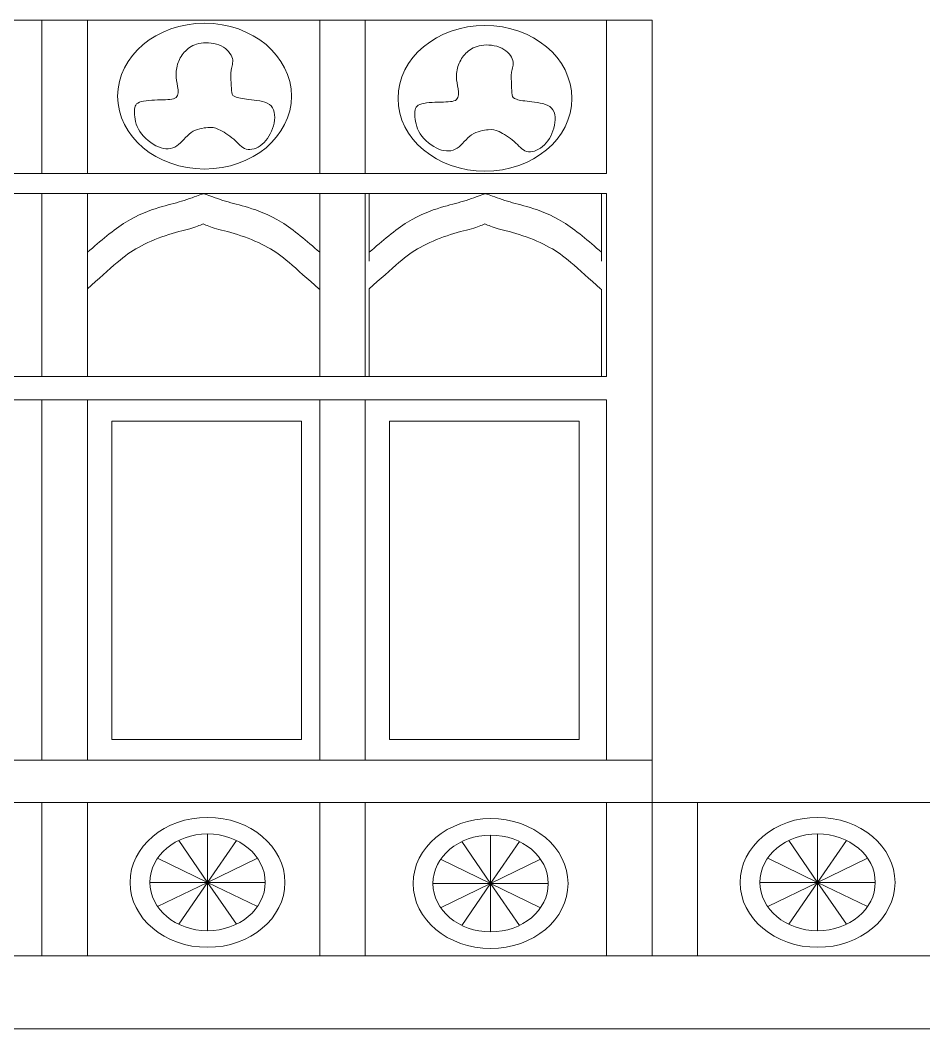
# Model space of a CAD drawing. Header units: centimetres. Extents: x -61 to 61, y -26 to 26.
# Drawn here: x -22.077 to -17.611, y 9.396 to 14.349 of the extents above; entities that cross this region are included whole.
import ezdxf

# ---------------------------------------------------------------- set-up
doc = ezdxf.new("R2010")
doc.units = ezdxf.units.CM
doc.header["$MEASUREMENT"] = 0
doc.layers.add('layer 1', color=7, linetype='Continuous')

msp = doc.modelspace()

# ---------------------------------------------------------------- linework, layer by layer
at = {"layer": 'layer 1', "color": 177, "lineweight": 9}
for points in [[(-23.55846, 14.34871), (-23.55846, 14.34871), (-21.97068, 14.34835), (-21.97068, 14.34835)], [(-21.97068, 14.34835), (-21.97068, 14.34835), (-21.74691, 14.34871), (-21.74691, 14.34871)], [(-21.97068, 14.34835), (-21.97068, 14.34835), (-21.97068, 13.59609), (-21.97068, 13.59609)], [(-21.74691, 14.34871), (-21.74691, 14.34871), (-21.74691, 13.59609), (-21.74691, 13.59609)], [(-20.60668, 14.34871), (-20.60668, 14.34871), (-21.74691, 14.34871), (-21.74691, 14.34871)], [(-20.60668, 14.34871), (-20.60668, 14.34871), (-20.60668, 13.59609), (-20.60668, 13.59609)], [(-20.60668, 14.34871), (-20.60668, 14.34871), (-20.38291, 14.34871), (-20.38291, 14.34871)], [(-20.38291, 14.34871), (-20.38291, 14.34871), (-20.38291, 13.59609), (-20.38291, 13.59609)], [(-19.19899, 14.34871), (-19.19899, 14.34871), (-20.38291, 14.34871), (-20.38291, 14.34871)], [(-19.19899, 14.34871), (-19.19899, 14.34871), (-19.19899, 13.59609), (-19.19899, 13.59609)], [(-19.19899, 14.34871), (-19.19899, 14.34871), (-18.97522, 14.34871), (-18.97522, 14.34871)], [(-18.97522, 14.34871), (-18.97522, 14.34871), (-18.97522, 13.59609), (-18.97522, 13.59609)], [(-31.13716, 13.59609), (-31.13716, 13.59609), (-19.19899, 13.59609), (-19.19899, 13.59609)], [(-18.97522, 13.59609), (-18.97522, 13.59609), (-18.97522, 13.4971), (-18.97522, 13.4971)], [(-31.13716, 13.4971), (-31.13716, 13.4971), (-19.19899, 13.4971), (-19.19899, 13.4971)], [(-21.97068, 13.4971), (-21.97068, 13.4971), (-21.97068, 12.59863), (-21.97068, 12.59863)], [(-21.74691, 13.4971), (-21.74691, 13.4971), (-21.74691, 12.59863), (-21.74691, 12.59863)], [(-20.60668, 13.4971), (-20.60668, 13.4971), (-20.60668, 12.59863), (-20.60668, 12.59863)], [(-20.38291, 13.4971), (-20.38291, 13.4971), (-20.38291, 12.59863), (-20.38291, 12.59863)], [(-19.19899, 13.4971), (-19.19899, 13.4971), (-19.19899, 12.59863), (-19.19899, 12.59863)], [(-18.97522, 13.4971), (-18.97522, 13.4971), (-18.97522, 12.59863), (-18.97522, 12.59863)], [(-31.13716, 12.59863), (-31.13716, 12.59863), (-19.19899, 12.59863), (-19.19899, 12.59863)], [(-18.97522, 12.59863), (-18.97522, 12.59863), (-18.97522, 12.4852), (-18.97522, 12.4852)], [(-31.13716, 12.4852), (-31.13716, 12.4852), (-19.19899, 12.4852), (-19.19899, 12.4852)], [(-21.97068, 12.4852), (-21.97068, 12.4852), (-21.97068, 10.71574), (-21.97068, 10.71574)], [(-21.74691, 12.4852), (-21.74691, 12.4852), (-21.74691, 10.71574), (-21.74691, 10.71574)], [(-20.60668, 12.4852), (-20.60668, 12.4852), (-20.60668, 10.71574), (-20.60668, 10.71574)], [(-20.38291, 12.4852), (-20.38291, 12.4852), (-20.38291, 10.71574), (-20.38291, 10.71574)], [(-19.19899, 12.4852), (-19.19899, 12.4852), (-19.19899, 10.71574), (-19.19899, 10.71574)], [(-18.97522, 12.4852), (-18.97522, 12.4852), (-18.97522, 10.71574), (-18.97522, 10.71574)], [(-31.13716, 10.71574), (-31.13716, 10.71574), (-18.97522, 10.71574), (-18.97522, 10.71574)], [(-18.97522, 10.71574), (-18.97522, 10.71574), (-18.97522, 10.50676), (-18.97522, 10.50676)], [(-31.13716, 10.50676), (-31.13716, 10.50676), (-17.61122, 10.50676), (-17.61122, 10.50676)], [(-21.97068, 10.50676), (-21.97068, 10.50676), (-21.97068, 9.75483), (-21.97068, 9.75483)], [(-21.74691, 10.50676), (-21.74691, 10.50676), (-21.74691, 9.75483), (-21.74691, 9.75483)], [(-20.60668, 10.50676), (-20.60668, 10.50676), (-20.60668, 9.75483), (-20.60668, 9.75483)], [(-20.38291, 10.50676), (-20.38291, 10.50676), (-20.38291, 9.75483), (-20.38291, 9.75483)], [(-19.19899, 10.50676), (-19.19899, 10.50676), (-19.19899, 9.75483), (-19.19899, 9.75483)], [(-18.97522, 10.50676), (-18.97522, 10.50676), (-18.97522, 9.75483), (-18.97522, 9.75483)], [(-18.75145, 10.50676), (-18.75145, 10.50676), (-18.75145, 9.75483), (-18.75145, 9.75483)], [(-21.15761, 10.11493), (-21.15761, 10.11493), (-21.15761, 10.35246), (-21.15761, 10.35246)], [(-18.16215, 10.11493), (-18.16215, 10.11493), (-18.16215, 10.35246), (-18.16215, 10.35246)], [(-21.15761, 10.11493), (-21.15761, 10.11493), (-21.29919, 10.32064), (-21.29919, 10.32064)], [(-21.15761, 10.11493), (-21.15761, 10.11493), (-21.01603, 10.32064), (-21.01603, 10.32064)], [(-19.76774, 10.10943), (-19.76774, 10.10943), (-19.90933, 10.31514), (-19.90933, 10.31514)], [(-19.76774, 10.10943), (-19.76774, 10.10943), (-19.76774, 10.34696), (-19.76774, 10.34696)], [(-19.76774, 10.10943), (-19.76774, 10.10943), (-19.62616, 10.31514), (-19.62616, 10.31514)], [(-18.16215, 10.11493), (-18.16215, 10.11493), (-18.30373, 10.32064), (-18.30373, 10.32064)], [(-18.16215, 10.11493), (-18.16215, 10.11493), (-18.02057, 10.32064), (-18.02057, 10.32064)], [(-21.15761, 10.11493), (-21.15761, 10.11493), (-21.40283, 10.2337), (-21.40283, 10.2337)], [(-21.15761, 10.11493), (-21.15761, 10.11493), (-20.91238, 10.2337), (-20.91238, 10.2337)], [(-19.76774, 10.10943), (-19.76774, 10.10943), (-20.01297, 10.22819), (-20.01297, 10.22819)], [(-19.76774, 10.10943), (-19.76774, 10.10943), (-19.52252, 10.22819), (-19.52252, 10.22819)], [(-18.16215, 10.11493), (-18.16215, 10.11493), (-18.40737, 10.2337), (-18.40737, 10.2337)], [(-18.16215, 10.11493), (-18.16215, 10.11493), (-17.91692, 10.2337), (-17.91692, 10.2337)], [(-21.15761, 10.11493), (-21.15761, 10.11493), (-21.44077, 10.11493), (-21.44077, 10.11493)], [(-21.15761, 10.11493), (-21.15761, 10.11493), (-21.40283, 9.99617), (-21.40283, 9.99617)], [(-21.15761, 10.11493), (-21.15761, 10.11493), (-21.29919, 9.90922), (-21.29919, 9.90922)], [(-21.15761, 10.11493), (-21.15761, 10.11493), (-21.15761, 9.8774), (-21.15761, 9.8774)], [(-21.15761, 10.11493), (-21.15761, 10.11493), (-21.01603, 9.90922), (-21.01603, 9.90922)], [(-21.15761, 10.11493), (-21.15761, 10.11493), (-20.91238, 9.99617), (-20.91238, 9.99617)], [(-21.15761, 10.11493), (-21.15761, 10.11493), (-20.87445, 10.11493), (-20.87445, 10.11493)], [(-19.76774, 10.10943), (-19.76774, 10.10943), (-20.05091, 10.10943), (-20.05091, 10.10943)], [(-19.76774, 10.10943), (-19.76774, 10.10943), (-20.01297, 9.99066), (-20.01297, 9.99066)], [(-19.76774, 10.10943), (-19.76774, 10.10943), (-19.90933, 9.90372), (-19.90933, 9.90372)], [(-19.76774, 10.10943), (-19.76774, 10.10943), (-19.76774, 9.8719), (-19.76774, 9.8719)], [(-19.76774, 10.10943), (-19.76774, 10.10943), (-19.62616, 9.90372), (-19.62616, 9.90372)], [(-19.76774, 10.10943), (-19.76774, 10.10943), (-19.52252, 9.99066), (-19.52252, 9.99066)], [(-19.76774, 10.10943), (-19.76774, 10.10943), (-19.48458, 10.10943), (-19.48458, 10.10943)], [(-18.16215, 10.11493), (-18.16215, 10.11493), (-18.44531, 10.11493), (-18.44531, 10.11493)], [(-18.16215, 10.11493), (-18.16215, 10.11493), (-18.40737, 9.99617), (-18.40737, 9.99617)], [(-18.16215, 10.11493), (-18.16215, 10.11493), (-18.30373, 9.90922), (-18.30373, 9.90922)], [(-18.16215, 10.11493), (-18.16215, 10.11493), (-18.16215, 9.8774), (-18.16215, 9.8774)], [(-18.16215, 10.11493), (-18.16215, 10.11493), (-18.02057, 9.90922), (-18.02057, 9.90922)], [(-18.16215, 10.11493), (-18.16215, 10.11493), (-17.91692, 9.99617), (-17.91692, 9.99617)], [(-18.16215, 10.11493), (-18.16215, 10.11493), (-17.87898, 10.11493), (-17.87898, 10.11493)], [(-31.13716, 9.75483), (-31.13716, 9.75483), (-17.61122, 9.75483), (-17.61122, 9.75483)], [(-32.72496, 9.39574), (-32.72496, 9.39574), (-17.61124, 9.39574), (-17.61124, 9.39574)]]:
    msp.add_open_spline(points, degree=3, dxfattribs=at)
for points in [[(-21.17212, 13.61775), (-20.93642, 13.61775), (-20.74534, 13.77804), (-20.74534, 13.97576), (-20.74534, 13.97576), (-20.74534, 14.17348), (-20.93642, 14.33377), (-21.17212, 14.33377), (-21.17212, 14.33377), (-21.40783, 14.33377), (-21.59891, 14.17348), (-21.59891, 13.97576), (-21.59891, 13.97576), (-21.59891, 13.77804), (-21.40783, 13.61775), (-21.17212, 13.61775)], [(-19.79537, 13.60675), (-19.55967, 13.60675), (-19.36859, 13.76704), (-19.36859, 13.96476), (-19.36859, 13.96476), (-19.36859, 14.16248), (-19.55967, 14.32277), (-19.79537, 14.32277), (-19.79537, 14.32277), (-20.03108, 14.32277), (-20.22216, 14.16248), (-20.22216, 13.96476), (-20.22216, 13.96476), (-20.22216, 13.76704), (-20.03108, 13.60675), (-19.79537, 13.60675)], [(-21.15761, 9.79596), (-20.94761, 9.79596), (-20.77737, 9.93877), (-20.77737, 10.11493), (-20.77737, 10.11493), (-20.77737, 10.29109), (-20.94761, 10.4339), (-21.15761, 10.4339), (-21.15761, 10.4339), (-21.36761, 10.4339), (-21.53785, 10.29109), (-21.53785, 10.11493), (-21.53785, 10.11493), (-21.53785, 9.93877), (-21.36761, 9.79596), (-21.15761, 9.79596)], [(-19.76774, 9.79046), (-19.55774, 9.79046), (-19.3875, 9.93327), (-19.3875, 10.10943), (-19.3875, 10.10943), (-19.3875, 10.28559), (-19.55774, 10.4284), (-19.76774, 10.4284), (-19.76774, 10.4284), (-19.97775, 10.4284), (-20.14799, 10.28559), (-20.14799, 10.10943), (-20.14799, 10.10943), (-20.14799, 9.93327), (-19.97775, 9.79046), (-19.76774, 9.79046)], [(-18.16215, 9.79596), (-17.95214, 9.79596), (-17.7819, 9.93877), (-17.7819, 10.11493), (-17.7819, 10.11493), (-17.7819, 10.29109), (-17.95214, 10.4339), (-18.16215, 10.4339), (-18.16215, 10.4339), (-18.37215, 10.4339), (-18.54239, 10.29109), (-18.54239, 10.11493), (-18.54239, 10.11493), (-18.54239, 9.93877), (-18.37215, 9.79596), (-18.16215, 9.79596)], [(-21.15761, 9.8774), (-21.00123, 9.8774), (-20.87445, 9.98375), (-20.87445, 10.11493), (-20.87445, 10.11493), (-20.87445, 10.24611), (-21.00123, 10.35246), (-21.15761, 10.35246), (-21.15761, 10.35246), (-21.31399, 10.35246), (-21.44077, 10.24611), (-21.44077, 10.11493), (-21.44077, 10.11493), (-21.44077, 9.98375), (-21.31399, 9.8774), (-21.15761, 9.8774)], [(-18.16215, 9.8774), (-18.00576, 9.8774), (-17.87898, 9.98375), (-17.87898, 10.11493), (-17.87898, 10.11493), (-17.87898, 10.24611), (-18.00576, 10.35246), (-18.16215, 10.35246), (-18.16215, 10.35246), (-18.31853, 10.35246), (-18.44531, 10.24611), (-18.44531, 10.11493), (-18.44531, 10.11493), (-18.44531, 9.98375), (-18.31853, 9.8774), (-18.16215, 9.8774)], [(-19.76774, 9.8719), (-19.61136, 9.8719), (-19.48458, 9.97825), (-19.48458, 10.10943), (-19.48458, 10.10943), (-19.48458, 10.24061), (-19.61136, 10.34696), (-19.76774, 10.34696), (-19.76774, 10.34696), (-19.92413, 10.34696), (-20.05091, 10.24061), (-20.05091, 10.10943), (-20.05091, 10.10943), (-20.05091, 9.97825), (-19.92413, 9.8719), (-19.76774, 9.8719)]]:
    msp.add_open_spline(points, degree=3, knots=[0, 0, 0, 0, 0.2, 0.2, 0.2, 0.2, 0.4, 0.4, 0.4, 0.4, 0.6, 0.6, 0.6, 0.6, 1, 1, 1, 1], dxfattribs=at)
at = {"layer": 'layer 1', "color": 242, "lineweight": 9}
for points, knots in [([(-21.3119, 13.96942), (-21.32501, 13.95842), (-21.35343, 13.95842), (-21.38949, 13.95751), (-21.38949, 13.95751), (-21.42554, 13.95659), (-21.46925, 13.95475), (-21.49219, 13.94559), (-21.49219, 13.94559), (-21.51514, 13.93642), (-21.51732, 13.91992), (-21.51623, 13.89426), (-21.51623, 13.89426), (-21.51514, 13.86859), (-21.51077, 13.83377), (-21.49001, 13.80168), (-21.49001, 13.80168), (-21.46925, 13.7696), (-21.43209, 13.74027), (-21.39822, 13.72652), (-21.39822, 13.72652), (-21.36435, 13.71277), (-21.33375, 13.71461), (-21.30862, 13.73111), (-21.30862, 13.73111), (-21.28349, 13.74761), (-21.26382, 13.77877), (-21.23752, 13.79674), (-21.23752, 13.79674), (-21.21122, 13.81471), (-21.17829, 13.8195), (-21.15643, 13.82133), (-21.15643, 13.82133), (-21.13458, 13.82316), (-21.12381, 13.82205), (-21.10313, 13.81233), (-21.10313, 13.81233), (-21.08244, 13.8026), (-21.05185, 13.78427), (-21.0289, 13.76411), (-21.0289, 13.76411), (-21.00596, 13.74394), (-20.99066, 13.72194), (-20.96771, 13.71553), (-20.96771, 13.71553), (-20.94477, 13.70911), (-20.91417, 13.71827), (-20.88904, 13.73935), (-20.88904, 13.73935), (-20.86391, 13.76044), (-20.84424, 13.79343), (-20.83432, 13.82978), (-20.83432, 13.82978), (-20.82439, 13.86612), (-20.8242, 13.90581), (-20.84497, 13.92782), (-20.84497, 13.92782), (-20.86573, 13.94981), (-20.90743, 13.95411), (-20.94158, 13.95824), (-20.94158, 13.95824), (-20.97574, 13.96236), (-21.00235, 13.96628), (-21.01767, 13.97111), (-21.01767, 13.97111), (-21.033, 13.97594), (-21.03705, 13.98166), (-21.03895, 13.99312), (-21.03895, 13.99312), (-21.04085, 14.00458), (-21.04061, 14.02179), (-21.04167, 14.04171), (-21.04167, 14.04171), (-21.04274, 14.06163), (-21.0451, 14.08427), (-21.04192, 14.10384), (-21.04192, 14.10384), (-21.03873, 14.12341), (-21.02999, 14.13991), (-21.03546, 14.16099), (-21.03546, 14.16099), (-21.04092, 14.18207), (-21.06059, 14.20773), (-21.09009, 14.2224), (-21.09009, 14.2224), (-21.11959, 14.23706), (-21.15893, 14.24073), (-21.18952, 14.23615), (-21.18952, 14.23615), (-21.22012, 14.23156), (-21.24197, 14.21873), (-21.25945, 14.20315), (-21.25945, 14.20315), (-21.27694, 14.18757), (-21.29004, 14.16923), (-21.29879, 14.14815), (-21.29879, 14.14815), (-21.30753, 14.12707), (-21.3119, 14.10324), (-21.3119, 14.08216), (-21.3119, 14.08216), (-21.3119, 14.06108), (-21.30753, 14.04275), (-21.30425, 14.02259), (-21.30425, 14.02259), (-21.30097, 14.00242), (-21.29879, 13.98042), (-21.3119, 13.96942)], [0, 0, 0, 0, 0.0357143, 0.0357143, 0.0357143, 0.0357143, 0.0714286, 0.0714286, 0.0714286, 0.0714286, 0.1071429, 0.1071429, 0.1071429, 0.1071429, 0.1428571, 0.1428571, 0.1428571, 0.1428571, 0.1785714, 0.1785714, 0.1785714, 0.1785714, 0.2142857, 0.2142857, 0.2142857, 0.2142857, 0.25, 0.25, 0.25, 0.25, 0.2857143, 0.2857143, 0.2857143, 0.2857143, 0.3214286, 0.3214286, 0.3214286, 0.3214286, 0.3571429, 0.3571429, 0.3571429, 0.3571429, 0.3928571, 0.3928571, 0.3928571, 0.3928571, 0.4285714, 0.4285714, 0.4285714, 0.4285714, 0.4642857, 0.4642857, 0.4642857, 0.4642857, 0.5, 0.5, 0.5, 0.5, 0.5357143, 0.5357143, 0.5357143, 0.5357143, 0.5714286, 0.5714286, 0.5714286, 0.5714286, 0.6071429, 0.6071429, 0.6071429, 0.6071429, 0.6428571, 0.6428571, 0.6428571, 0.6428571, 0.6785714, 0.6785714, 0.6785714, 0.6785714, 0.7142857, 0.7142857, 0.7142857, 0.7142857, 0.75, 0.75, 0.75, 0.75, 0.7857143, 0.7857143, 0.7857143, 0.7857143, 0.8214286, 0.8214286, 0.8214286, 0.8214286, 0.8571429, 0.8571429, 0.8571429, 0.8571429, 0.8928571, 0.8928571, 0.8928571, 0.8928571, 0.9285714, 0.9285714, 0.9285714, 0.9285714, 1, 1, 1, 1]), ([(-19.93515, 13.95842), (-19.94826, 13.94742), (-19.97668, 13.94742), (-20.01273, 13.94651), (-20.01273, 13.94651), (-20.04879, 13.94559), (-20.0925, 13.94375), (-20.11544, 13.93459), (-20.11544, 13.93459), (-20.13839, 13.92542), (-20.14057, 13.90892), (-20.13948, 13.88326), (-20.13948, 13.88326), (-20.13839, 13.85759), (-20.13402, 13.82277), (-20.11326, 13.79068), (-20.11326, 13.79068), (-20.0925, 13.7586), (-20.05534, 13.72927), (-20.02147, 13.71552), (-20.02147, 13.71552), (-19.9876, 13.70177), (-19.957, 13.70361), (-19.93187, 13.72011), (-19.93187, 13.72011), (-19.90674, 13.73661), (-19.88707, 13.76777), (-19.86077, 13.78574), (-19.86077, 13.78574), (-19.83447, 13.80371), (-19.80154, 13.8085), (-19.77968, 13.81033), (-19.77968, 13.81033), (-19.75783, 13.81216), (-19.74706, 13.81105), (-19.72638, 13.80133), (-19.72638, 13.80133), (-19.70569, 13.7916), (-19.6751, 13.77327), (-19.65215, 13.75311), (-19.65215, 13.75311), (-19.62921, 13.73294), (-19.61391, 13.71094), (-19.59096, 13.70453), (-19.59096, 13.70453), (-19.56802, 13.69811), (-19.53742, 13.70727), (-19.51229, 13.72835), (-19.51229, 13.72835), (-19.48716, 13.74943), (-19.46749, 13.78243), (-19.45757, 13.81878), (-19.45757, 13.81878), (-19.44764, 13.85512), (-19.44745, 13.89481), (-19.46822, 13.91682), (-19.46822, 13.91682), (-19.48897, 13.93881), (-19.53068, 13.94311), (-19.56483, 13.94723), (-19.56483, 13.94723), (-19.59899, 13.95136), (-19.6256, 13.95528), (-19.64092, 13.96011), (-19.64092, 13.96011), (-19.65625, 13.96494), (-19.6603, 13.97065), (-19.6622, 13.98212), (-19.6622, 13.98212), (-19.6641, 13.99358), (-19.66385, 14.01079), (-19.66492, 14.03071), (-19.66492, 14.03071), (-19.66599, 14.05063), (-19.66835, 14.07327), (-19.66517, 14.09284), (-19.66517, 14.09284), (-19.66198, 14.11241), (-19.65324, 14.1289), (-19.65871, 14.14999), (-19.65871, 14.14999), (-19.66417, 14.17107), (-19.68384, 14.19673), (-19.71334, 14.2114), (-19.71334, 14.2114), (-19.74284, 14.22606), (-19.78218, 14.22972), (-19.81277, 14.22515), (-19.81277, 14.22515), (-19.84337, 14.22056), (-19.86522, 14.20773), (-19.8827, 14.19215), (-19.8827, 14.19215), (-19.90019, 14.17657), (-19.91329, 14.15823), (-19.92204, 14.13715), (-19.92204, 14.13715), (-19.93078, 14.11607), (-19.93515, 14.09224), (-19.93515, 14.07116), (-19.93515, 14.07116), (-19.93515, 14.05008), (-19.93078, 14.03175), (-19.9275, 14.01159), (-19.9275, 14.01159), (-19.92422, 13.99142), (-19.92204, 13.96942), (-19.93515, 13.95842)], [0, 0, 0, 0, 0.0357143, 0.0357143, 0.0357143, 0.0357143, 0.0714286, 0.0714286, 0.0714286, 0.0714286, 0.1071429, 0.1071429, 0.1071429, 0.1071429, 0.1428571, 0.1428571, 0.1428571, 0.1428571, 0.1785714, 0.1785714, 0.1785714, 0.1785714, 0.2142857, 0.2142857, 0.2142857, 0.2142857, 0.25, 0.25, 0.25, 0.25, 0.2857143, 0.2857143, 0.2857143, 0.2857143, 0.3214286, 0.3214286, 0.3214286, 0.3214286, 0.3571429, 0.3571429, 0.3571429, 0.3571429, 0.3928571, 0.3928571, 0.3928571, 0.3928571, 0.4285714, 0.4285714, 0.4285714, 0.4285714, 0.4642857, 0.4642857, 0.4642857, 0.4642857, 0.5, 0.5, 0.5, 0.5, 0.5357143, 0.5357143, 0.5357143, 0.5357143, 0.5714286, 0.5714286, 0.5714286, 0.5714286, 0.6071429, 0.6071429, 0.6071429, 0.6071429, 0.6428571, 0.6428571, 0.6428571, 0.6428571, 0.6785714, 0.6785714, 0.6785714, 0.6785714, 0.7142857, 0.7142857, 0.7142857, 0.7142857, 0.75, 0.75, 0.75, 0.75, 0.7857143, 0.7857143, 0.7857143, 0.7857143, 0.8214286, 0.8214286, 0.8214286, 0.8214286, 0.8571429, 0.8571429, 0.8571429, 0.8571429, 0.8928571, 0.8928571, 0.8928571, 0.8928571, 0.9285714, 0.9285714, 0.9285714, 0.9285714, 1, 1, 1, 1]), ([(-21.74691, 13.1653), (-21.74691, 13.1653), (-21.74691, 13.4971), (-21.74691, 13.4971), (-21.74691, 13.4971), (-21.74691, 13.4971), (-21.17679, 13.4971), (-21.17679, 13.4971)], [0, 0, 0, 0, 0.3333333, 0.3333333, 0.3333333, 0.3333333, 1, 1, 1, 1]), ([(-21.74691, 13.20929), (-21.68305, 13.26429), (-21.61918, 13.31929), (-21.55885, 13.35687), (-21.55885, 13.35687), (-21.4985, 13.39445), (-21.44169, 13.41461), (-21.39689, 13.42836), (-21.39689, 13.42836), (-21.35209, 13.44211), (-21.31931, 13.44944), (-21.28463, 13.45983), (-21.28463, 13.45983), (-21.24995, 13.47021), (-21.21337, 13.48366), (-21.19509, 13.49038), (-21.19509, 13.49038), (-21.17679, 13.4971), (-21.17679, 13.4971), (-21.17679, 13.4971)], [0, 0, 0, 0, 0.1666667, 0.1666667, 0.1666667, 0.1666667, 0.3333333, 0.3333333, 0.3333333, 0.3333333, 0.5, 0.5, 0.5, 0.5, 0.6666667, 0.6666667, 0.6666667, 0.6666667, 1, 1, 1, 1]), ([(-20.60668, 13.1653), (-20.60668, 13.1653), (-20.60668, 13.4971), (-20.60668, 13.4971), (-20.60668, 13.4971), (-20.60668, 13.4971), (-21.17679, 13.4971), (-21.17679, 13.4971)], [0, 0, 0, 0, 0.3333333, 0.3333333, 0.3333333, 0.3333333, 1, 1, 1, 1]), ([(-20.60668, 13.20929), (-20.67054, 13.26429), (-20.73441, 13.31929), (-20.79474, 13.35687), (-20.79474, 13.35687), (-20.85508, 13.39445), (-20.9119, 13.41461), (-20.9567, 13.42836), (-20.9567, 13.42836), (-21.0015, 13.44211), (-21.03428, 13.44944), (-21.06896, 13.45983), (-21.06896, 13.45983), (-21.10364, 13.47021), (-21.14021, 13.48366), (-21.1585, 13.49038), (-21.1585, 13.49038), (-21.17679, 13.4971), (-21.17679, 13.4971), (-21.17679, 13.4971)], [0, 0, 0, 0, 0.1666667, 0.1666667, 0.1666667, 0.1666667, 0.3333333, 0.3333333, 0.3333333, 0.3333333, 0.5, 0.5, 0.5, 0.5, 0.6666667, 0.6666667, 0.6666667, 0.6666667, 1, 1, 1, 1]), ([(-20.36323, 13.1653), (-20.36323, 13.1653), (-20.36323, 13.4971), (-20.36323, 13.4971), (-20.36323, 13.4971), (-20.36323, 13.4971), (-19.79312, 13.4971), (-19.79312, 13.4971)], [0, 0, 0, 0, 0.3333333, 0.3333333, 0.3333333, 0.3333333, 1, 1, 1, 1]), ([(-20.36323, 13.20929), (-20.29937, 13.26429), (-20.23551, 13.31929), (-20.17517, 13.35687), (-20.17517, 13.35687), (-20.11483, 13.39445), (-20.05801, 13.41461), (-20.01321, 13.42836), (-20.01321, 13.42836), (-19.96841, 13.44211), (-19.93563, 13.44944), (-19.90095, 13.45983), (-19.90095, 13.45983), (-19.86627, 13.47021), (-19.8297, 13.48366), (-19.81141, 13.49038), (-19.81141, 13.49038), (-19.79312, 13.4971), (-19.79312, 13.4971), (-19.79312, 13.4971)], [0, 0, 0, 0, 0.1666667, 0.1666667, 0.1666667, 0.1666667, 0.3333333, 0.3333333, 0.3333333, 0.3333333, 0.5, 0.5, 0.5, 0.5, 0.6666667, 0.6666667, 0.6666667, 0.6666667, 1, 1, 1, 1]), ([(-19.223, 13.1653), (-19.223, 13.1653), (-19.223, 13.4971), (-19.223, 13.4971), (-19.223, 13.4971), (-19.223, 13.4971), (-19.79312, 13.4971), (-19.79312, 13.4971)], [0, 0, 0, 0, 0.3333333, 0.3333333, 0.3333333, 0.3333333, 1, 1, 1, 1]), ([(-19.223, 13.20929), (-19.28686, 13.26429), (-19.35073, 13.31929), (-19.41107, 13.35687), (-19.41107, 13.35687), (-19.47141, 13.39445), (-19.52822, 13.41461), (-19.57302, 13.42836), (-19.57302, 13.42836), (-19.61782, 13.44211), (-19.6506, 13.44944), (-19.68528, 13.45983), (-19.68528, 13.45983), (-19.71997, 13.47021), (-19.75654, 13.48366), (-19.77482, 13.49038), (-19.77482, 13.49038), (-19.79312, 13.4971), (-19.79312, 13.4971), (-19.79312, 13.4971)], [0, 0, 0, 0, 0.1666667, 0.1666667, 0.1666667, 0.1666667, 0.3333333, 0.3333333, 0.3333333, 0.3333333, 0.5, 0.5, 0.5, 0.5, 0.6666667, 0.6666667, 0.6666667, 0.6666667, 1, 1, 1, 1]), ([(-21.74691, 13.02922), (-21.69425, 13.07689), (-21.64159, 13.12455), (-21.60161, 13.15847), (-21.60161, 13.15847), (-21.56162, 13.19238), (-21.5343, 13.21254), (-21.49661, 13.23317), (-21.49661, 13.23317), (-21.45891, 13.25379), (-21.41083, 13.27487), (-21.36494, 13.29045), (-21.36494, 13.29045), (-21.31905, 13.30603), (-21.27534, 13.31612), (-21.24475, 13.32482), (-21.24475, 13.32482), (-21.21415, 13.33353), (-21.19667, 13.34087), (-21.17919, 13.3482)], [0, 0, 0, 0, 0.1666667, 0.1666667, 0.1666667, 0.1666667, 0.3333333, 0.3333333, 0.3333333, 0.3333333, 0.5, 0.5, 0.5, 0.5, 0.6666667, 0.6666667, 0.6666667, 0.6666667, 1, 1, 1, 1]), ([(-20.61146, 13.02922), (-20.66412, 13.07689), (-20.71678, 13.12455), (-20.75676, 13.15847), (-20.75676, 13.15847), (-20.79675, 13.19238), (-20.82407, 13.21254), (-20.86176, 13.23317), (-20.86176, 13.23317), (-20.89946, 13.25379), (-20.94754, 13.27487), (-20.99343, 13.29045), (-20.99343, 13.29045), (-21.03932, 13.30603), (-21.08303, 13.31612), (-21.11362, 13.32482), (-21.11362, 13.32482), (-21.14422, 13.33353), (-21.1617, 13.34087), (-21.17919, 13.3482)], [0, 0, 0, 0, 0.1666667, 0.1666667, 0.1666667, 0.1666667, 0.3333333, 0.3333333, 0.3333333, 0.3333333, 0.5, 0.5, 0.5, 0.5, 0.6666667, 0.6666667, 0.6666667, 0.6666667, 1, 1, 1, 1]), ([(-20.36323, 13.02922), (-20.31057, 13.07689), (-20.25792, 13.12455), (-20.21793, 13.15847), (-20.21793, 13.15847), (-20.17794, 13.19238), (-20.15063, 13.21254), (-20.11293, 13.23317), (-20.11293, 13.23317), (-20.07523, 13.25379), (-20.02715, 13.27487), (-19.98126, 13.29045), (-19.98126, 13.29045), (-19.93537, 13.30603), (-19.89166, 13.31612), (-19.86107, 13.32482), (-19.86107, 13.32482), (-19.83048, 13.33353), (-19.81299, 13.34087), (-19.79551, 13.3482)], [0, 0, 0, 0, 0.1666667, 0.1666667, 0.1666667, 0.1666667, 0.3333333, 0.3333333, 0.3333333, 0.3333333, 0.5, 0.5, 0.5, 0.5, 0.6666667, 0.6666667, 0.6666667, 0.6666667, 1, 1, 1, 1]), ([(-19.22779, 13.02922), (-19.28045, 13.07689), (-19.3331, 13.12455), (-19.37309, 13.15847), (-19.37309, 13.15847), (-19.41308, 13.19238), (-19.44039, 13.21254), (-19.47808, 13.23317), (-19.47808, 13.23317), (-19.51579, 13.25379), (-19.56387, 13.27487), (-19.60976, 13.29045), (-19.60976, 13.29045), (-19.65565, 13.30603), (-19.69936, 13.31612), (-19.72994, 13.32482), (-19.72994, 13.32482), (-19.76054, 13.33353), (-19.77803, 13.34087), (-19.79551, 13.3482)], [0, 0, 0, 0, 0.1666667, 0.1666667, 0.1666667, 0.1666667, 0.3333333, 0.3333333, 0.3333333, 0.3333333, 0.5, 0.5, 0.5, 0.5, 0.6666667, 0.6666667, 0.6666667, 0.6666667, 1, 1, 1, 1]), ([(-21.74691, 13.02922), (-21.74691, 13.02922), (-21.74691, 12.59863), (-21.74691, 12.59863), (-21.74691, 12.59863), (-21.74691, 12.59863), (-20.60668, 12.59863), (-20.60668, 12.59863), (-20.60668, 12.59863), (-20.60668, 12.59863), (-20.60668, 13.02599), (-20.60668, 13.02599), (-20.60668, 13.02599), (-20.60668, 13.02599), (-20.61146, 13.02922), (-20.61146, 13.02922)], [0, 0, 0, 0, 0.2, 0.2, 0.2, 0.2, 0.4, 0.4, 0.4, 0.4, 0.6, 0.6, 0.6, 0.6, 1, 1, 1, 1]), ([(-20.36323, 13.02922), (-20.36323, 13.02922), (-20.36323, 12.59863), (-20.36323, 12.59863), (-20.36323, 12.59863), (-20.36323, 12.59863), (-19.223, 12.59863), (-19.223, 12.59863), (-19.223, 12.59863), (-19.223, 12.59863), (-19.223, 13.02599), (-19.223, 13.02599), (-19.223, 13.02599), (-19.223, 13.02599), (-19.22779, 13.02922), (-19.22779, 13.02922)], [0, 0, 0, 0, 0.2, 0.2, 0.2, 0.2, 0.4, 0.4, 0.4, 0.4, 0.6, 0.6, 0.6, 0.6, 1, 1, 1, 1]), ([(-21.62781, 12.37884), (-21.62781, 12.37884), (-20.69687, 12.37884), (-20.69687, 12.37884), (-20.69687, 12.37884), (-20.69687, 12.37884), (-20.69687, 10.81699), (-20.69687, 10.81699), (-20.69687, 10.81699), (-20.69687, 10.81699), (-21.62781, 10.81699), (-21.62781, 10.81699), (-21.62781, 10.81699), (-21.62781, 10.81699), (-21.62781, 12.37884), (-21.62781, 12.37884)], [0, 0, 0, 0, 0.2, 0.2, 0.2, 0.2, 0.4, 0.4, 0.4, 0.4, 0.6, 0.6, 0.6, 0.6, 1, 1, 1, 1]), ([(-20.26417, 12.37884), (-20.26417, 12.37884), (-19.33322, 12.37884), (-19.33322, 12.37884), (-19.33322, 12.37884), (-19.33322, 12.37884), (-19.33322, 10.81699), (-19.33322, 10.81699), (-19.33322, 10.81699), (-19.33322, 10.81699), (-20.26417, 10.81699), (-20.26417, 10.81699), (-20.26417, 10.81699), (-20.26417, 10.81699), (-20.26417, 12.37884), (-20.26417, 12.37884)], [0, 0, 0, 0, 0.2, 0.2, 0.2, 0.2, 0.4, 0.4, 0.4, 0.4, 0.6, 0.6, 0.6, 0.6, 1, 1, 1, 1])]:
    msp.add_open_spline(points, degree=3, knots=knots, dxfattribs=at)

doc.saveas('drawing.dxf')
